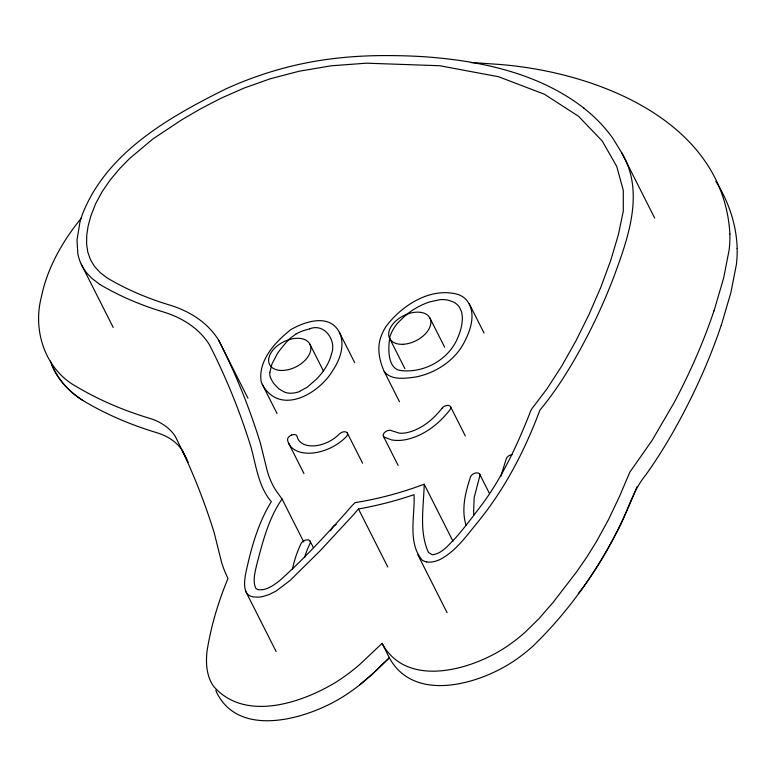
<?xml version="1.0" encoding="UTF-8"?>
<svg xmlns="http://www.w3.org/2000/svg" width="776" height="776" viewBox="0 0 776 776"><rect width="100%" height="100%" fill="white"/><g stroke="black" fill="none" stroke-linecap="round" stroke-linejoin="round"><path stroke-width="1.16" d="M218.648 340.218A1667.692 1031.314 -26.8 0 1 260.406 443.212L267.225 470.809A185.939 114.984 -26.8 0 0 276.431 491.237L282.057 498.987C268.283 518.746 262.608 542.434 256.546 565.365C254.945 572.727 252.578 580.933 255.711 588.169L257.671 589.566C265.819 591.04 273.123 585.628 279.244 580.972C303.203 559.738 324.94 536.07 346.319 512.286A86.437 53.457 -26.8 0 1 355.03 502.644A245.206 151.64 -26.8 0 0 424.191 484.224C423.764 506.757 418.817 531.308 428.488 552.483L432.203 554.762C442.145 553.763 448.586 544.771 455.24 538.292C463.621 528.805 471.255 518.698 478.899 508.62C501.015 480.024 516.409 447.044 529.668 413.608A21.437 13.26 -26.8 0 1 532.297 408.176L547.07 388.718L561.727 366.049L575.84 341.033L588.994 314.542L600.74 287.45L610.663 260.61L618.317 234.895L623.293 211.188L623.293 190.382L616.697 166.336L602.225 141.009L578.576 116.332L544.471 94.265L498.609 76.746L439.701 65.737L366.466 63.176L331.245 65.795L299.226 71.198L270.242 78.793L244.159 88.028L220.801 98.329L200.033 109.125L181.681 119.853L152.94 138.923L129.592 158.517L119.252 169.1L110.037 180.168L102.112 191.711L95.632 203.71L90.782 216.135L88.134 226.039L86.718 235.361L86.602 244.081L87.824 252.19L90.462 259.669L94.575 266.498L100.211 272.648L107.447 278.118A473.02 292.513 -26.8 0 0 167.538 304.405A176.773 109.319 -26.8 0 1 218.648 340.218L247.961 398.243M269.835 372.344L272.056 363.74L277.255 353.914A83.226 51.468 -26.8 0 1 280.01 349.889L286.373 342.187A52.807 32.66 -26.8 0 1 290.913 337.735L295.976 334.01M331.507 353.982C336.794 340.548 324.455 322.777 309.663 328.83M714.027 310.866L723.639 278.08L729.11 250.144A215.321 133.152 -26.8 0 0 729.857 234.1M721.302 325.27L730.914 292.474L736.385 264.548A215.321 133.152 -26.8 0 0 737.132 248.504M500.733 476.59L506.253 458.839A5.131 3.172 -26.8 0 1 512.364 454.571M721.224 325.28A796.583 492.615 -26.8 0 1 681.008 417.643C670.512 437.383 658.882 456.54 645.913 474.757C631.518 492.042 626.93 514.905 615.688 534.189C594.086 575.452 566.296 613.932 532.763 646.311A117.331 72.556 -26.8 0 1 517.34 658.64C483.351 683.132 414.917 704.821 389.348 657.776L382.073 643.372L359.647 664.576A117.089 72.41 -26.8 0 1 352.595 670.386A123.452 76.339 -26.8 0 1 335.959 682.182C301.34 703.211 244.527 722.223 213.458 686.159C206.435 676.003 205.698 662.985 207.046 651.083C210.956 626.164 218.357 601.72 227.969 578.43A268.166 165.831 -26.8 0 1 221.655 562.552L214.254 533.015A1587.929 981.989 -26.8 0 0 175.163 436.219A94.662 58.539 -26.8 0 0 148.361 417.954L147.275 417.624A555.131 343.293 -26.8 0 1 76.746 386.778C45.309 369.793 32.631 331.08 41.206 297.654A239.891 148.352 -26.8 0 1 47.782 274.762C55.63 254.004 67.541 234.973 81.548 217.833M637.009 486.697C621.935 524.528 603.427 561.31 578.392 593.601M330.489 530.755L332.778 527.253A5.131 3.172 -26.8 0 1 336.202 524.654M405.838 315.056L397.787 322.903A42.195 26.093 -26.8 0 0 394.033 328.035A47.85 29.595 -26.8 0 0 390.008 336.454C388.116 346.203 386.681 369.686 401.609 370.647C424.841 373.014 449.129 359.269 457.918 337.376A89.288 55.222 -26.8 0 0 461.769 324.785L462.331 319.945A64.001 39.576 -26.8 0 0 462.35 317.258L461.982 313.873A50.585 31.282 -26.8 0 0 461.41 311.506L459.508 307.383A34.435 21.291 -26.8 0 0 453.863 302.233L449.595 300.584A39.954 24.706 -26.8 0 0 446.801 299.934L444.91 299.662A24.502 15.151 -26.8 0 0 439.934 299.681L429.477 301.951A46.783 28.935 -26.8 0 0 405.955 315.124M359.86 684.781L372.926 673.607L389.348 657.776L371.791 674.645L359.86 684.781A123.452 76.339 -26.8 0 1 343.235 696.576C308.557 718.518 239.056 739.819 216.3 691.707M299.672 391.337L307.364 387.088L316.201 379.425A61.479 38.014 -26.8 0 0 331.449 353.992M426.567 561.882L424.162 561.174A19.739 12.203 -26.8 0 1 422.192 560.107C407.284 542.637 415.141 515.574 414.045 494.661A255.469 157.984 -26.8 0 1 358.473 508.959A76.174 47.103 -26.8 0 0 354.099 514.061L320.604 550.281L290.146 580.409L276.382 590.875L269.369 594.455L263.588 596.346A23.949 14.812 -26.8 0 1 258.738 597.151L252.889 596.87A18.74 11.591 -26.8 0 1 246.535 592.874C243.586 587.461 244.595 580.914 245.361 575.064C250.755 549.66 257.593 523.975 271.299 501.684C258.272 486.3 256.245 465.872 251.007 447.238A1657.691 1025.135 -26.8 0 0 209.569 345A166.685 103.082 -26.8 0 0 161.427 311.38A483.72 299.138 -26.8 0 1 99.968 284.511M51.158 363.216C57.211 379.241 69.51 392.346 84.021 401.182A555.131 343.293 -26.8 0 0 154.54 432.028L155.636 432.348A94.662 58.539 -26.8 0 1 182.438 450.623L184.863 455.473M99.832 284.423L92.092 278.565L87.222 273.511A112.695 69.694 -26.8 0 1 77.852 253.81L76.989 240.046L79.909 222.363A168.935 104.469 -26.8 0 1 82.566 213.904C106.904 152.3 168.838 117.36 225.137 89.259A234.973 145.306 -26.8 0 1 284.259 68.016C319.014 58.685 355.098 55.212 391.017 55.6A617.046 381.588 -26.8 0 1 402.88 55.794L406.954 55.911A544.364 336.639 -26.8 0 1 427.091 56.939C482.139 61.139 539.349 73.594 583.843 108.087M82.916 400.503C69.239 391.851 57.589 379.415 51.565 364.254M384.198 371.471C391.453 380.764 405.596 378.3 415.858 376.981C433.871 373.353 450.691 363.129 461.099 347.832C469.286 334.349 478.191 313.455 466.056 299.468A44.678 27.626 -26.8 0 0 458.432 294.57C431.184 286.596 402.337 304.92 386.312 326.085A58.404 36.113 -26.8 0 0 381.229 336.008C376.68 347.609 379.289 360.452 384.198 371.471L399.475 401.716M339.384 332.341C329.606 313.349 305.181 321.312 290.806 329.664C275.276 341.857 257.622 360.85 261.24 382.054A88.377 54.65 -26.8 0 0 265.091 388.921C284.52 414.491 320.595 391.773 332.962 370.181A72.769 44.998 -26.8 0 0 340.305 354.942C342.468 347.59 342.837 339.364 339.384 332.341L354.651 362.576M715.841 181.341C728.538 201.372 736.54 224.681 737.161 248.495M654.663 218.046L621.692 152.746L612.991 138.516A351.858 217.59 -26.8 0 0 583.814 108.116M469.315 303.882L484.04 333.04M429.914 318.034L444.638 347.192M450.575 406.769L465.309 435.928M479.684 474.146L489.501 493.584M389.62 338.423L404.888 368.668M424.191 484.224L452.951 541.173M383.402 436.257L398.127 465.416M417.789 554.665L447.102 612.691M309.886 344.175L323.524 371.18M347.318 432.998L362.596 463.233M358.473 508.959L387.787 566.984M262.288 384.324L277.013 413.482M288.488 442.931L303.93 473.496M310.119 541.163L313.388 547.643M282.057 498.987L303.775 541.978M81.276 264.228L113.199 327.423M245.992 591.894L276.101 651.5M621.692 152.746C644.546 191.003 628.783 236.137 614.805 274.219A744.262 460.255 -26.8 0 1 588.683 333.467C574.9 360.268 559.477 386.458 540.232 409.747A11.174 6.906 -26.8 0 0 539.077 412.279C524.062 452.068 504.09 490.16 476.988 523.102C466.066 536.4 455.628 551.329 440.021 559.486A17.829 11.019 -26.8 0 1 426.528 561.94M182.438 450.623L186.628 459.101M185.348 456.433L188.199 462.283M382.073 643.372C407.642 690.407 476.086 668.747 510.055 644.235A117.331 72.556 -26.8 0 0 525.478 631.907L538.99 618.627L553.094 602.418L576.597 571.883L586.802 557.12L596.084 542.23L608.413 519.794L619.694 496.029L629.743 472.293L652.189 440.254L673.781 403.239A796.583 492.615 -26.8 0 0 713.949 310.875M270.485 377.621L271.998 380.638A96.466 59.655 -26.8 0 0 273.967 383.722L279.224 389.164L284.821 392.22A19.681 12.174 -26.8 0 0 299.701 391.521M50.392 361.112L50.77 362.169M215.835 690.242L216.058 690.98M729.896 234.09C723.377 118.408 590.623 69.539 491.548 63.913A610.372 377.456 -26.8 0 0 470.906 62.613M466.095 525.468A120.464 74.496 -26.8 0 1 464.242 516.67C462.709 503.149 466.289 489.724 470.489 476.988A5.131 3.172 -26.8 0 1 476.338 472.894A5.131 3.172 -26.8 0 1 479.781 476.057L474.204 497.426L473.602 512.024A109.649 67.803 -26.8 0 0 473.952 514.886M304.493 557.517A147.45 91.19 -26.8 0 1 310.022 543.462A5.131 3.172 -26.8 0 0 307.286 539.844A5.131 3.172 -26.8 0 0 301.078 543.539A157.722 97.533 -26.8 0 0 292.533 569.07M295.957 333.981A32.291 19.972 -26.8 0 1 309.643 328.946M270.455 377.64A29.051 17.964 -26.8 0 1 269.864 372.334M442.019 408.244C432.882 419.981 420.33 430.253 405.353 432.95A22.582 13.968 -26.8 0 1 399.456 433.163L391.715 430.748A5.131 3.172 -26.8 0 0 384.964 432.154A5.131 3.172 -26.8 0 0 384.246 437.13L391.152 439.779A34.784 21.505 -26.8 0 0 405.683 439.682C423.589 435.947 438.925 424.084 449.935 409.835A5.131 3.172 -26.8 0 0 448.693 405.47A5.131 3.172 -26.8 0 0 442.019 408.244M291.689 434.996A5.131 3.172 -26.8 0 0 287.566 439.982A36.569 22.611 -26.8 0 0 310.924 453.155A36.569 22.611 -26.8 0 0 346.271 436.743A5.131 3.172 -26.8 0 0 346.086 431.999A5.131 3.172 -26.8 0 0 339.306 434.056A26.297 16.267 -26.8 0 1 313.882 445.86A26.297 16.267 -26.8 0 1 297.082 436.384A5.131 3.172 -26.8 0 0 291.689 434.996M403.074 344.292A22.582 13.968 -26.8 0 0 430.457 319.363A22.582 13.968 -26.8 0 0 395.77 321.031A22.582 13.968 -26.8 0 0 403.074 344.292M283.036 370.443A22.582 13.968 -26.8 0 0 310.429 345.514A22.582 13.968 -26.8 0 0 275.732 347.173A22.582 13.968 -26.8 0 0 283.036 370.443"/></g></svg>
